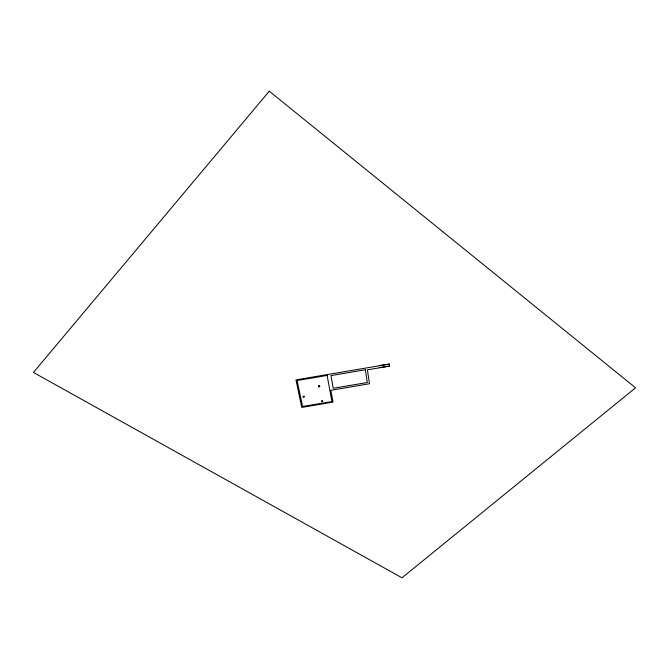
<?xml version="1.0" encoding="UTF-8"?>
<svg xmlns="http://www.w3.org/2000/svg" width="669" height="669" viewBox="0 0 669 669"><rect width="100%" height="100%" fill="white"/><g stroke="black" fill="none" stroke-linecap="round" stroke-linejoin="round"><path stroke-width="1" d="M319.305 386.406L319.255 386.314M303.751 396.633L303.634 396.75M322.215 401.375L322.107 401.425M389.325 364.07L295.974 379.892L301.752 407.421L333.028 402.119L330.854 390.295L369.505 383.738L367.39 369.848L389.601 366.085L389.325 364.07L379.181 365.6M319.698 386.322L318.779 386.95L318.628 386.172L319.548 385.545M322.441 400.756L321.471 400.923L321.622 401.684L322.592 401.517L322.391 400.355M379.474 367.616L389.601 366.085M319.606 386.005L319.757 386.782M318.569 385.712L318.628 386.172M318.72 386.49L318.779 386.95M269.273 91.193L33.45 372.449L401.994 577.807L635.55 387.803L269.273 91.193M327.108 375.434L297.128 380.519L302.564 406.501L331.924 401.517L327.108 375.434M365.358 369.765L330.938 375.602L333.237 388.288L367.314 382.509L365.358 369.765M304.002 396.282L303.024 396.449L303.182 397.219L304.161 397.052L304.002 396.282"/></g></svg>
